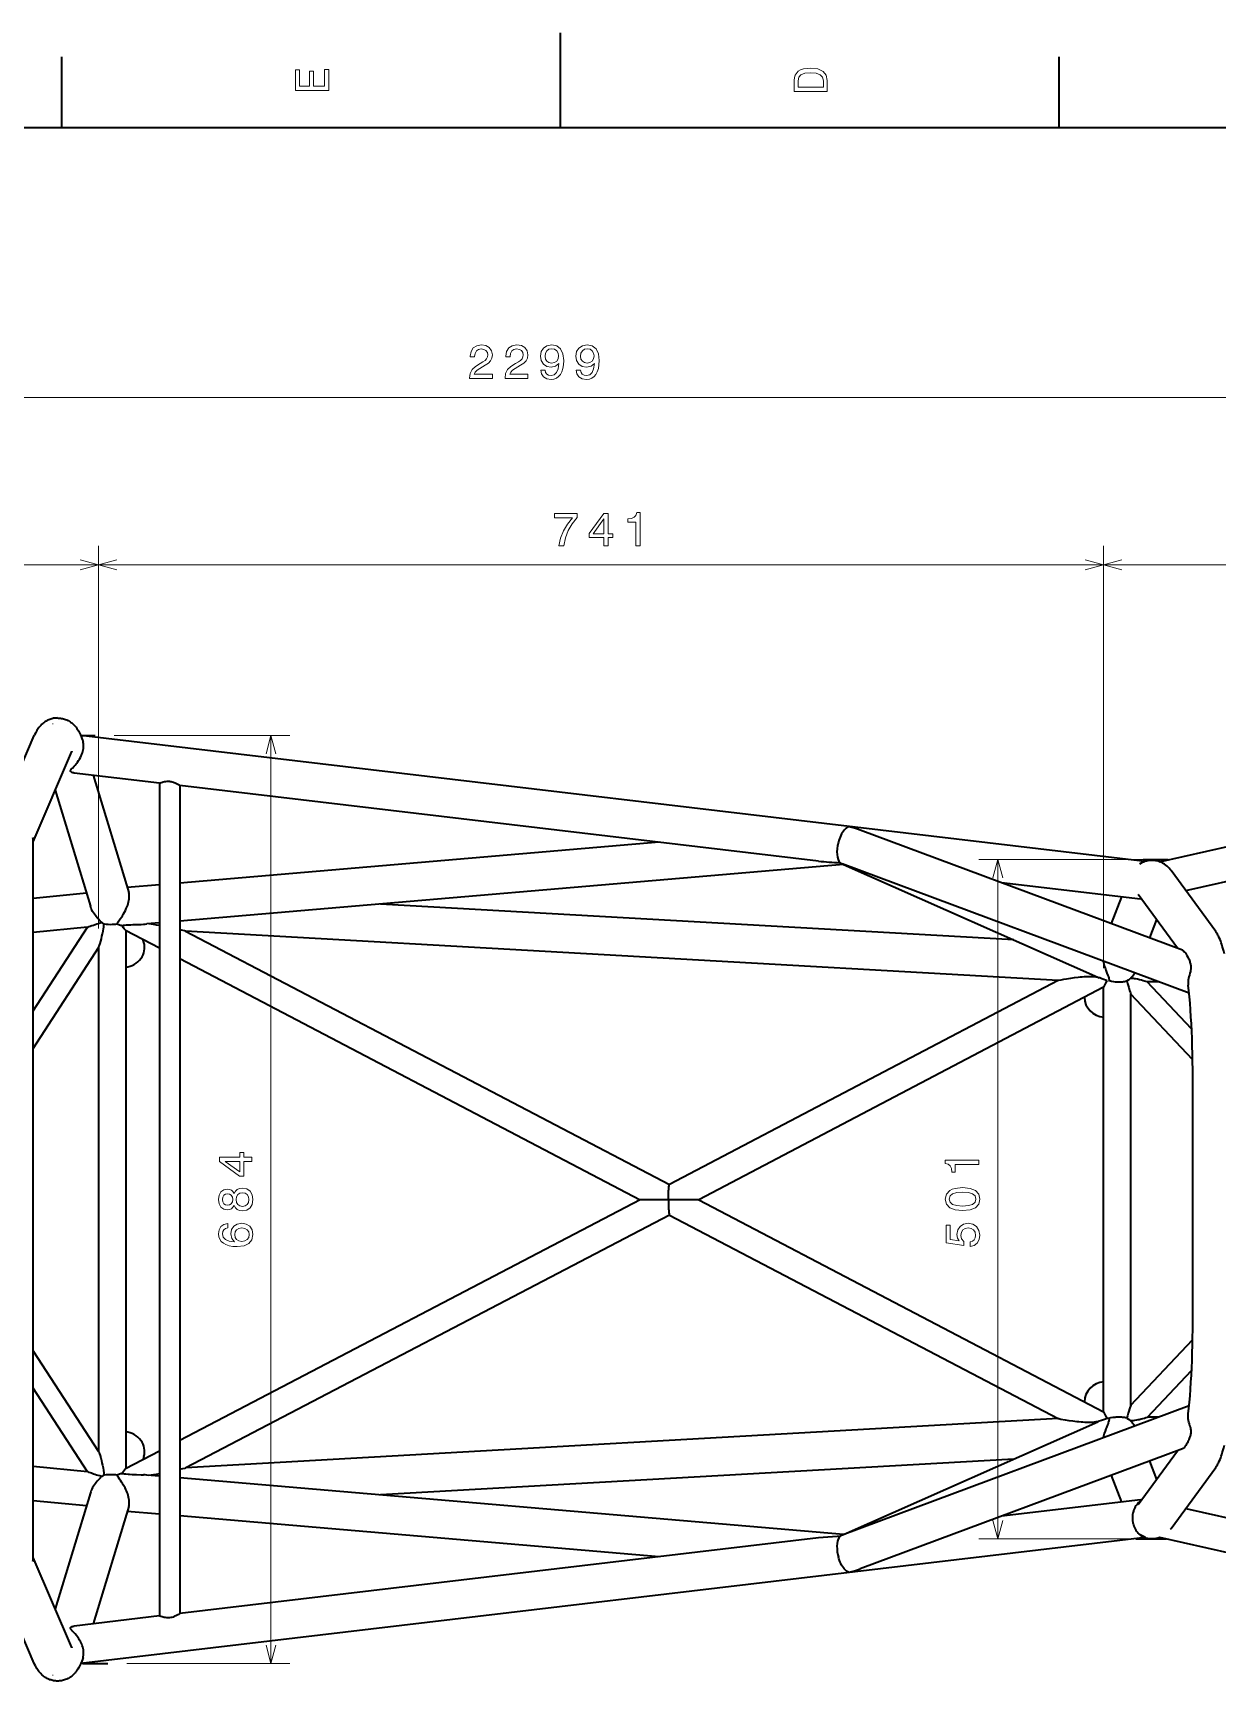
# Model space of a CAD drawing. Extents: x 0 to 420, y 0 to 297.
# Drawn here: x 154.4 to 279.1, y 123.4 to 297 of the extents above; entities that cross this region are included whole.
import ezdxf

# ---------------------------------------------------------------- set-up
doc = ezdxf.new("R2010")
doc.units = 0

msp = doc.modelspace()

# ---------------------------------------------------------------- linework, layer by layer
at = {"color": 7, "lineweight": 35, "ltscale": 0.25}
msp.add_line((210, 287), (210, 297), dxfattribs=at)
at = {"color": 7, "lineweight": 35, "ltscale": 0.1875}
for p, q in [((157.5, 287), (157.5, 294.5)), ((262.5, 287), (262.5, 294.5))]:
    msp.add_line(p, q, dxfattribs=at)
at = {"color": 7, "lineweight": 35}
for p, q in [((410, 287), (10, 287)), ((143.368027, 196.797501), (154.591263, 223.008408)), ((271.538483, 209.740616), (159.485641, 223.005051)), ((167.767807, 217.996796), (167.767807, 130.281616)), ((237.170181, 209.781097), (169.910248, 217.743088)), ((169.910675, 217.743256), (169.910675, 130.535156)), ((154.464813, 136.210907), (154.464813, 212.067505)), ((220.366592, 211.770248), (169.91069, 207.468445)), ((275.483734, 200.399643), (241.532578, 213.052216)), ((239.790863, 209.411835), (169.91069, 203.453934)), ((276.169678, 195.875259), (239.66275, 209.480301)), ((239.773438, 209.410339), (266.562714, 197.568375)), ((257.729095, 201.473221), (191.033798, 205.254868)), ((164.211578, 202.492508), (164.211578, 145.783859)), ((262.38501, 197.202805), (170.520325, 202.41156)), ((170.524109, 202.411346), (221.473801, 175.723694)), ((161.354431, 200.682251), (161.354431, 147.588486)), ((169.91069, 199.507294), (218.393509, 174.111786)), ((262.385956, 197.203308), (221.468872, 175.721115)), ((267.173706, 196.489975), (224.550568, 174.112076)), ((267.173706, 151.773148), (267.173706, 196.502747)), ((270.030853, 152.487579), (270.030853, 195.780045)), ((218.393524, 174.111786), (169.91069, 148.763535)), ((224.550552, 174.112076), (267.173706, 151.785904)), ((221.473953, 172.498245), (170.538895, 145.867905)), ((221.46904, 172.500809), (262.374359, 151.074448)), ((154.591263, 125.270012), (143.296234, 151.64859)), ((262.373413, 151.074951), (170.535126, 145.867691)), ((276.169678, 152.403152), (239.66275, 138.798111)), ((239.773438, 138.868073), (266.562714, 150.710037)), ((275.483734, 147.878769), (241.532562, 135.226196)), ((257.729034, 146.805191), (191.033905, 143.023544)), ((239.790863, 138.866577), (169.91069, 144.824478)), ((220.366516, 136.508163), (169.91069, 140.809967)), ((271.537567, 138.537674), (159.485626, 125.273369)), ((237.170181, 138.497314), (169.910248, 130.535324))]:
    msp.add_line(p, q, dxfattribs=at)
at = {"color": 7, "lineweight": 13}
for p, q in [((43.030865, 258.620422), (371.459412, 258.620422)), ((161.354431, 202.682251), (161.354431, 242.978455)), ((161.354431, 202.682251), (161.354431, 242.978455)), ((267.173706, 198.502747), (267.173706, 242.978699)), ((267.173706, 198.502747), (267.173706, 242.978455)), ((43.030865, 240.978455), (161.354431, 240.978455)), ((161.354431, 240.978455), (267.173706, 240.978455)), ((267.173706, 240.978699), (371.459412, 240.978699)), ((179.507675, 125.261993), (179.507675, 223.015884)), ((256.029907, 138.411682), (256.029907, 209.95311))]:
    msp.add_line(p, q, dxfattribs=at)
at = {"color": 7, "lineweight": 35, "ltscale": 0.035786}
msp.add_line((159.560822, 223.015884), (160.992249, 223.015884), dxfattribs=at)
at = {"color": 7, "lineweight": 35, "ltscale": 0.000799}
msp.add_line((159.706879, 222.402161), (159.716507, 222.371689), dxfattribs=at)
at = {"color": 7, "lineweight": 35, "ltscale": 1.8e-05}
msp.add_line((159.716614, 222.371338), (159.7164, 222.372025), dxfattribs=at)
at = {"color": 7, "lineweight": 13, "ltscale": 0.462886}
msp.add_line((162.992249, 223.015884), (181.507675, 223.015884), dxfattribs=at)
at = {"color": 7, "lineweight": 35, "ltscale": 0.258255}
for p, q in [((154.464813, 211.825226), (158.531021, 221.321472)), ((158.531021, 126.95694), (154.464813, 136.453186))]:
    msp.add_line(p, q, dxfattribs=at)
at = {"color": 7, "lineweight": 35, "ltscale": 0.000323}
msp.add_line((158.531021, 221.321472), (158.536057, 221.333359), dxfattribs=at)
at = {"color": 7, "lineweight": 35, "ltscale": 0.225814}
msp.add_line((167.767975, 217.996689), (158.79805, 219.058517), dxfattribs=at)
at = {"color": 7, "lineweight": 35, "ltscale": 0.322674}
msp.add_line((160.791412, 218.822479), (164.532532, 206.469604), dxfattribs=at)
at = {"color": 7, "lineweight": 35, "ltscale": 0.319311}
msp.add_line((156.788803, 217.252884), (160.490936, 205.028763), dxfattribs=at)
at = {"color": 7, "lineweight": 35, "ltscale": 5e-06}
msp.add_line((167.767807, 217.996796), (167.767975, 217.996689), dxfattribs=at)
at = {"color": 7, "lineweight": 35, "ltscale": 0.483066}
msp.add_line((273.070404, 209.709183), (291.918365, 213.965805), dxfattribs=at)
at = {"color": 7, "lineweight": 13, "ltscale": 0.448226}
msp.add_line((271.958954, 209.95311), (254.029907, 209.95311), dxfattribs=at)
at = {"color": 7, "lineweight": 35, "ltscale": 0.065794}
msp.add_line((271.327179, 209.95311), (273.958954, 209.95311), dxfattribs=at)
at = {"color": 7, "lineweight": 35, "ltscale": 0.199096}
for p, q in [((278.975525, 202.351807), (274.274841, 208.78038)), ((274.274841, 139.498032), (278.975525, 145.926605))]:
    msp.add_line(p, q, dxfattribs=at)
at = {"color": 7, "lineweight": 35, "ltscale": 0.279342}
for p, q in [((275.819061, 206.668564), (286.718231, 209.130035)), ((275.819061, 141.609848), (286.718231, 139.148376))]:
    msp.add_line(p, q, dxfattribs=at)
at = {"color": 7, "lineweight": 35, "ltscale": 0.085178}
for p, q in [((167.767822, 207.285751), (164.373016, 206.996307)), ((167.767822, 140.992661), (164.373016, 141.282104))]:
    msp.add_line(p, q, dxfattribs=at)
at = {"color": 7, "lineweight": 35, "ltscale": 0.368531}
msp.add_line((271.06601, 205.768616), (256.426971, 207.501541), dxfattribs=at)
at = {"color": 7, "lineweight": 35, "ltscale": 0.140974}
for p, q in [((160.078568, 206.390427), (154.464874, 205.85733)), ((160.078568, 141.887985), (154.464874, 142.421082))]:
    msp.add_line(p, q, dxfattribs=at)
at = {"color": 7, "lineweight": 35, "ltscale": 0.075158}
msp.add_line((269.042755, 206.008087), (267.969452, 203.19989), dxfattribs=at)
at = {"color": 7, "lineweight": 35, "ltscale": 0.175024}
for p, q in [((274.947662, 200.599411), (270.815338, 206.250717)), ((270.815338, 142.027695), (274.947662, 147.679016))]:
    msp.add_line(p, q, dxfattribs=at)
at = {"color": 7, "lineweight": 35, "ltscale": 0.001688}
msp.add_line((161.693466, 203.29747), (161.752884, 203.265381), dxfattribs=at)
at = {"color": 7, "lineweight": 35, "ltscale": 0.033597}
msp.add_line((167.767822, 203.27124), (166.428818, 203.157074), dxfattribs=at)
at = {"color": 7, "lineweight": 35, "ltscale": 0.0518}
msp.add_line((272.72525, 203.638748), (271.985535, 201.703308), dxfattribs=at)
at = {"color": 7, "lineweight": 35, "ltscale": 0.262653}
msp.add_line((154.464874, 193.99852), (160.182205, 202.812759), dxfattribs=at)
at = {"color": 7, "lineweight": 35, "ltscale": 0.143728}
msp.add_line((160.188248, 202.813339), (154.46489, 202.269836), dxfattribs=at)
at = {"color": 7, "lineweight": 35, "ltscale": 0.000825}
msp.add_line((163.820129, 202.996384), (163.853119, 202.997528), dxfattribs=at)
at = {"color": 7, "lineweight": 35, "ltscale": 0.000523}
msp.add_line((163.853088, 202.997528), (163.835052, 202.986954), dxfattribs=at)
at = {"color": 7, "lineweight": 35, "ltscale": 0.100685}
msp.add_line((164.200226, 202.498459), (167.767822, 200.62973), dxfattribs=at)
at = {"color": 7, "lineweight": 35, "ltscale": 0.00874}
msp.add_line((166.125961, 201.208191), (166.024628, 201.542801), dxfattribs=at)
at = {"color": 7, "lineweight": 35, "ltscale": 0.317284}
msp.add_line((154.464874, 190.060806), (161.371384, 200.708374), dxfattribs=at)
at = {"color": 7, "lineweight": 35, "ltscale": 0.001191}
msp.add_line((274.929993, 200.623749), (274.882355, 200.623871), dxfattribs=at)
at = {"color": 7, "lineweight": 35, "ltscale": 0.001094}
msp.add_line((267.506195, 197.180054), (267.544159, 197.201813), dxfattribs=at)
at = {"color": 7, "lineweight": 35, "ltscale": 0.000738}
msp.add_line((269.995148, 197.421204), (269.971802, 197.403137), dxfattribs=at)
at = {"color": 7, "lineweight": 35, "ltscale": 0.030734}
msp.add_line((272.998779, 197.057022), (271.769409, 197.060028), dxfattribs=at)
at = {"color": 7, "lineweight": 35, "ltscale": 0.170043}
msp.add_line((276.439209, 192.1147), (271.769409, 197.060028), dxfattribs=at)
at = {"color": 7, "lineweight": 35, "ltscale": 0.237081}
msp.add_line((276.541656, 188.88504), (270.030853, 195.780045), dxfattribs=at)
at = {"color": 7, "lineweight": 35, "ltscale": 0.321429}
for p, q in [((276.557159, 174.139206), (276.557159, 186.996353)), ((276.557159, 161.282059), (276.557159, 174.139206))]:
    msp.add_line(p, q, dxfattribs=at)
at = {"color": 7, "lineweight": 35, "ltscale": 0.073952}
msp.add_line((221.351593, 174.110611), (218.393524, 174.111786), dxfattribs=at)
at = {"color": 7, "lineweight": 35, "ltscale": 0.001609}
msp.add_line((221.351593, 174.110611), (221.351669, 174.174988), dxfattribs=at)
at = {"color": 7, "lineweight": 35, "ltscale": 0.003072}
msp.add_line((221.351593, 174.110611), (221.474457, 174.110672), dxfattribs=at)
at = {"color": 7, "lineweight": 35, "ltscale": 0.001606}
msp.add_line((221.351593, 174.110611), (221.351669, 174.046356), dxfattribs=at)
at = {"color": 7, "lineweight": 35, "ltscale": 0.076897}
msp.add_line((224.550568, 174.112076), (221.474686, 174.110672), dxfattribs=at)
at = {"color": 7, "lineweight": 35, "ltscale": 0.316806}
msp.add_line((161.371368, 147.562424), (154.464874, 158.187195), dxfattribs=at)
at = {"color": 7, "lineweight": 35, "ltscale": 0.236476}
msp.add_line((270.030853, 152.487579), (276.540894, 159.349976), dxfattribs=at)
at = {"color": 7, "lineweight": 35, "ltscale": 0.169162}
msp.add_line((271.780518, 151.218399), (276.437469, 156.12738), dxfattribs=at)
at = {"color": 7, "lineweight": 35, "ltscale": 0.262079}
msp.add_line((160.178314, 145.466019), (154.464874, 154.255417), dxfattribs=at)
at = {"color": 7, "lineweight": 35, "ltscale": 0.001154}
msp.add_line((267.50473, 151.099197), (267.544769, 151.076263), dxfattribs=at)
at = {"color": 7, "lineweight": 35, "ltscale": 0.03045}
msp.add_line((272.998505, 151.221375), (271.780518, 151.218399), dxfattribs=at)
at = {"color": 7, "lineweight": 35, "ltscale": 0.000625}
msp.add_line((269.995209, 150.857117), (269.975464, 150.872437), dxfattribs=at)
at = {"color": 7, "lineweight": 35, "ltscale": 0.100644}
msp.add_line((167.767822, 147.643188), (164.200241, 145.777939), dxfattribs=at)
at = {"color": 7, "lineweight": 35, "ltscale": 0.001199}
msp.add_line((274.929901, 147.654663), (274.881927, 147.654541), dxfattribs=at)
at = {"color": 7, "lineweight": 35, "ltscale": 0.14363}
msp.add_line((160.184357, 145.465439), (154.46489, 146.008575), dxfattribs=at)
at = {"color": 7, "lineweight": 35, "ltscale": 0.008858}
msp.add_line((166.125961, 147.070221), (166.02327, 146.73111), dxfattribs=at)
at = {"color": 7, "lineweight": 35, "ltscale": 0.051801}
msp.add_line((271.985504, 146.575134), (272.72525, 144.639664), dxfattribs=at)
at = {"color": 7, "lineweight": 35, "ltscale": 0.000927}
msp.add_line((163.820129, 145.282028), (163.857178, 145.280731), dxfattribs=at)
at = {"color": 7, "lineweight": 35, "ltscale": 0.000587}
msp.add_line((163.836899, 145.292603), (163.857147, 145.280731), dxfattribs=at)
at = {"color": 7, "lineweight": 35, "ltscale": 0.033569}
msp.add_line((167.767822, 145.007172), (166.429901, 145.121246), dxfattribs=at)
at = {"color": 7, "lineweight": 35, "ltscale": 0.075156}
msp.add_line((267.969482, 145.078445), (269.042755, 142.27034), dxfattribs=at)
at = {"color": 7, "lineweight": 35, "ltscale": 0.319296}
msp.add_line((160.490814, 143.249222), (156.788864, 131.025665), dxfattribs=at)
at = {"color": 7, "lineweight": 35, "ltscale": 0.368361}
msp.add_line((271.059113, 142.508972), (256.426849, 140.776855), dxfattribs=at)
at = {"color": 7, "lineweight": 35, "ltscale": 0.32269}
msp.add_line((164.532715, 141.809433), (160.791412, 129.455933), dxfattribs=at)
at = {"color": 7, "lineweight": 13, "ltscale": 0.44292}
msp.add_line((271.746704, 138.411682), (254.029907, 138.411682), dxfattribs=at)
at = {"color": 7, "lineweight": 35, "ltscale": 0.079343}
msp.add_line((270.572968, 138.411682), (273.746704, 138.411682), dxfattribs=at)
at = {"color": 7, "lineweight": 35, "ltscale": 0.473475}
msp.add_line((273.069305, 138.569489), (291.54303, 134.397354), dxfattribs=at)
at = {"color": 7, "lineweight": 35, "ltscale": 0.225813}
msp.add_line((167.767975, 130.281723), (158.798065, 129.21991), dxfattribs=at)
at = {"color": 7, "lineweight": 35, "ltscale": 0.000322}
msp.add_line((158.525909, 126.968765), (158.531021, 126.956947), dxfattribs=at)
at = {"color": 7, "lineweight": 35, "ltscale": 0.066405}
msp.add_line((159.67308, 125.261993), (162.3293, 125.261993), dxfattribs=at)
at = {"color": 7, "lineweight": 35, "ltscale": 0.000677}
msp.add_line((159.708405, 125.88089), (159.716507, 125.906723), dxfattribs=at)
at = {"color": 7, "lineweight": 13, "ltscale": 0.429459}
msp.add_line((164.3293, 125.261993), (181.507675, 125.261993), dxfattribs=at)
at = {"color": 7, "lineweight": 13}
for points in [[(185.583206, 290.940918), (185.583206, 293.159943), (185.159576, 293.159943), (185.159576, 291.404907), (183.974411, 291.404907), (183.974411, 292.968292), (183.555832, 292.968292), (183.555832, 291.404907), (182.506836, 291.404907), (182.506836, 293.119598), (182.083206, 293.119598), (182.083206, 290.940918)], [(234.583206, 291.994965), (234.583206, 290.829987), (238.083206, 290.829987), (238.083206, 291.994965), (237.97226, 292.544678), (237.634354, 292.953186), (237.084641, 293.205353), (236.333206, 293.296112), (235.566635, 293.215424), (235.264038, 293.114563), (235.021973, 292.973358), (234.694153, 292.56485), (234.613464, 292.297546)], [(235.001801, 291.959656), (235.077438, 292.342957), (235.309433, 292.605194), (235.722977, 292.761536), (236.333206, 292.811951), (236.923264, 292.7565), (237.336807, 292.600159), (237.583923, 292.332855), (237.664612, 291.959656), (237.664612, 291.299011), (235.001801, 291.299011)], [(200.410538, 260.620422), (202.816162, 260.620422), (202.816162, 261.054138), (200.914871, 261.054138), (201.020767, 261.291168), (201.202347, 261.487854), (201.762146, 261.845917), (202.059677, 261.997223), (202.392532, 262.214081), (202.629578, 262.466248), (202.765732, 262.763794), (202.816162, 263.101685), (202.730438, 263.52533), (202.493393, 263.858154), (202.130295, 264.069977), (201.66127, 264.14563), (201.177124, 264.059906), (200.80896, 263.822876), (200.571945, 263.444641), (200.491257, 262.945343), (200.491257, 262.874756), (200.95018, 262.874756), (200.95018, 262.9151), (200.99556, 263.258026), (201.131729, 263.510193), (201.348587, 263.67157), (201.636063, 263.727051), (201.928558, 263.676605), (202.145432, 263.550537), (202.286621, 263.353851), (202.337051, 263.10672), (202.301758, 262.874756), (202.205933, 262.67804), (202.044556, 262.506592), (201.822647, 262.355286), (201.525101, 262.193909), (201.030869, 261.881226), (200.682877, 261.54837), (200.47612, 261.144897), (200.410538, 260.635559)], [(204.146561, 260.620422), (206.552185, 260.620422), (206.552185, 261.054138), (204.650879, 261.054138), (204.75679, 261.291168), (204.938354, 261.487854), (205.498154, 261.845917), (205.7957, 261.997223), (206.12854, 262.214081), (206.365585, 262.466248), (206.501755, 262.763794), (206.552185, 263.101685), (206.466446, 263.52533), (206.229416, 263.858154), (205.866302, 264.069977), (205.397293, 264.14563), (204.913147, 264.059906), (204.544983, 263.822876), (204.307953, 263.444641), (204.227264, 262.945343), (204.227264, 262.874756), (204.686203, 262.874756), (204.686203, 262.9151), (204.731567, 263.258026), (204.867752, 263.510193), (205.084595, 263.67157), (205.37207, 263.727051), (205.664566, 263.676605), (205.881439, 263.550537), (206.022644, 263.353851), (206.073074, 263.10672), (206.037781, 262.874756), (205.941956, 262.67804), (205.780579, 262.506592), (205.55867, 262.355286), (205.261108, 262.193909), (204.766891, 261.881226), (204.4189, 261.54837), (204.212128, 261.144897), (204.146561, 260.635559)], [(207.902756, 261.487854), (207.978394, 261.089447), (208.195267, 260.781799), (208.538193, 260.590149), (208.992081, 260.519562), (209.289642, 260.554871), (209.556931, 260.64563), (209.783875, 260.801971), (209.975525, 261.023865), (210.126816, 261.30127), (210.237762, 261.644196), (210.303329, 262.037567), (210.328552, 262.491455), (210.242798, 263.202545), (209.995697, 263.722015), (209.60231, 264.034668), (209.062698, 264.14563), (208.568451, 264.054871), (208.195267, 263.812775), (207.953186, 263.439575), (207.872498, 262.970551), (207.953186, 262.48642), (208.190201, 262.118256), (208.543228, 261.886261), (208.992081, 261.810608), (209.466156, 261.906433), (209.824219, 262.198944), (209.74353, 261.63916), (209.582138, 261.240723), (209.335037, 261.003693), (208.997131, 260.92804), (208.734879, 260.963348), (208.543228, 261.07431), (208.41716, 261.250824), (208.366714, 261.487854)], [(211.638763, 261.487854), (211.714417, 261.089447), (211.931274, 260.781799), (212.274216, 260.590149), (212.728104, 260.519562), (213.02565, 260.554871), (213.292938, 260.64563), (213.519882, 260.801971), (213.711533, 261.023865), (213.862839, 261.30127), (213.97377, 261.644196), (214.039352, 262.037567), (214.06456, 262.491455), (213.978821, 263.202545), (213.731705, 263.722015), (213.338333, 264.034668), (212.798706, 264.14563), (212.304459, 264.054871), (211.931274, 263.812775), (211.689194, 263.439575), (211.608505, 262.970551), (211.689194, 262.48642), (211.926224, 262.118256), (212.279251, 261.886261), (212.728104, 261.810608), (213.202164, 261.906433), (213.560242, 262.198944), (213.479553, 261.63916), (213.318161, 261.240723), (213.071045, 261.003693), (212.733139, 260.92804), (212.470901, 260.963348), (212.279251, 261.07431), (212.153168, 261.250824), (212.102737, 261.487854)], [(208.361679, 262.975616), (208.412109, 263.288269), (208.553329, 263.5354), (208.775238, 263.691742), (209.062698, 263.747223), (209.360245, 263.691742), (209.587204, 263.5354), (209.728394, 263.293335), (209.783875, 262.980652), (209.728394, 262.662933), (209.587204, 262.425903), (209.355194, 262.279633), (209.047562, 262.229218), (208.770187, 262.279633), (208.553329, 262.425903), (208.412109, 262.657898)], [(212.097702, 262.975616), (212.148132, 263.288269), (212.289352, 263.5354), (212.511246, 263.691742), (212.798706, 263.747223), (213.096268, 263.691742), (213.323212, 263.5354), (213.464417, 263.293335), (213.519882, 262.980652), (213.464417, 262.662933), (213.323212, 262.425903), (213.091202, 262.279633), (212.783569, 262.229218), (212.506195, 262.279633), (212.289352, 262.425903), (212.148132, 262.657898)], [(217.909302, 242.978455), (218.36824, 242.978455), (218.36824, 246.503662), (218.025299, 246.503662), (217.934525, 246.19603), (217.75296, 245.989258), (217.475586, 245.868225), (217.0923, 245.827881), (217.0923, 245.469803), (217.909302, 245.469803)], [(209.827026, 242.978455), (210.336395, 242.978455), (210.502823, 243.810577), (210.795334, 244.58725), (211.208878, 245.308426), (211.748505, 245.984222), (211.748505, 246.402802), (209.347916, 246.402802), (209.347916, 245.943878), (211.264359, 245.943878), (210.709595, 245.263031), (210.291016, 244.551941), (209.998505, 243.795456)], [(214.541443, 242.978455), (214.995331, 242.978455), (214.995331, 243.845886), (215.494598, 243.845886), (215.494598, 244.249344), (214.995331, 244.249344), (214.995331, 246.402802), (214.536392, 246.402802), (213.00325, 244.289688), (213.00325, 243.845886), (214.541443, 243.845886)], [(213.42688, 244.249344), (214.541443, 245.817795), (214.541443, 244.249344)], [(177.507675, 178.152328), (177.507675, 178.606216), (176.640244, 178.606216), (176.640244, 179.105499), (176.236786, 179.105499), (176.236786, 178.606216), (174.083328, 178.606216), (174.083328, 178.147293), (176.196442, 176.614151), (176.640244, 176.614151), (176.640244, 178.152328)], [(176.236786, 177.037781), (174.668335, 178.152328), (176.236786, 178.152328)], [(254.029907, 177.827637), (254.029907, 178.286575), (250.5047, 178.286575), (250.5047, 177.943634), (250.812332, 177.852859), (251.019104, 177.67131), (251.140137, 177.393921), (251.180481, 177.010635), (251.538559, 177.010635), (251.538559, 177.827637)], [(175.621521, 173.51358), (175.762726, 173.256363), (175.959412, 173.079849), (176.206528, 172.968903), (176.504074, 172.933609), (176.952927, 173.014297), (177.300903, 173.246277), (177.522812, 173.624527), (177.608551, 174.138931), (177.522812, 174.6483), (177.300903, 175.026535), (176.952927, 175.25853), (176.504074, 175.344269), (176.206528, 175.303925), (175.959412, 175.198013), (175.762726, 175.016449), (175.621521, 174.764297), (175.500473, 174.966019), (175.334045, 175.107239), (175.132309, 175.192963), (174.885208, 175.223221), (174.52713, 175.142532), (174.23967, 174.930725), (174.05307, 174.587784), (173.982468, 174.138931), (174.05307, 173.685043), (174.23967, 173.342102), (174.52713, 173.125244), (174.885208, 173.049591), (175.132309, 173.074814), (175.334045, 173.160553)], [(252.320251, 172.96698), (253.112045, 173.042633), (253.67688, 173.279663), (254.019821, 173.657898), (254.130768, 174.182404), (254.019821, 174.701843), (253.67688, 175.080093), (253.112045, 175.312088), (252.320251, 175.392776), (251.533508, 175.312088), (251.22084, 175.216263), (250.963623, 175.080093), (250.620682, 174.701843), (250.5047, 174.182404), (250.620682, 173.657898), (250.968674, 173.279663), (251.533508, 173.042633)], [(174.925537, 173.528702), (174.703644, 173.569046), (174.532181, 173.690079), (174.42627, 173.881729), (174.385925, 174.138931), (174.42627, 174.391098), (174.532181, 174.582733), (174.703644, 174.703781), (174.925537, 174.749161), (175.152496, 174.703781), (175.32901, 174.582733), (175.445007, 174.391098), (175.480301, 174.138931), (175.439941, 173.881729), (175.32901, 173.690079), (175.152496, 173.569046)], [(176.493988, 173.417755), (176.226685, 173.463135), (176.024979, 173.60939), (175.893845, 173.836334), (175.848465, 174.138931), (175.893845, 174.436478), (176.024979, 174.663422), (176.226685, 174.809677), (176.493988, 174.860107), (176.781448, 174.809677), (176.998322, 174.663422), (177.139511, 174.436478), (177.184906, 174.138931), (177.139511, 173.836334), (176.998322, 173.60939), (176.781448, 173.463135)], [(252.320251, 173.451126), (251.710022, 173.49147), (251.271255, 173.617554), (251.014053, 173.844498), (250.923279, 174.182404), (251.014053, 174.515259), (251.271255, 174.742203), (251.710022, 174.868271), (252.320251, 174.90863), (252.935532, 174.868271), (253.374283, 174.742203), (253.6315, 174.515259), (253.717224, 174.182404), (253.6315, 173.844498), (253.374283, 173.617554), (252.935532, 173.49147)], [(174.95076, 171.613281), (174.542267, 171.517471), (174.23967, 171.295563), (174.048035, 170.952621), (173.982468, 170.50882), (174.017761, 170.211273), (174.113586, 169.954071), (174.269928, 169.727112), (174.491821, 169.535477), (174.769211, 169.384186), (175.107101, 169.273224), (175.505524, 169.202621), (175.954376, 169.182449), (176.670502, 169.263138), (177.189941, 169.510254), (177.50264, 169.908676), (177.608551, 170.453339), (177.517761, 170.942535), (177.280731, 171.315735), (176.907532, 171.557816), (176.433472, 171.643539), (175.954376, 171.557816), (175.586212, 171.325821), (175.354218, 170.967758), (175.273529, 170.523941), (175.37439, 170.044846), (175.66185, 169.686768), (175.107101, 169.762421), (174.708694, 169.923798), (174.471649, 170.170929), (174.390961, 170.513855), (174.43132, 170.766022), (174.537216, 170.957672), (174.71373, 171.08374), (174.95076, 171.149307)], [(176.438522, 171.154358), (176.756226, 171.098877), (176.998322, 170.957672), (177.159698, 170.730713), (177.210129, 170.448303), (177.159698, 170.150757), (177.003357, 169.923798), (176.761292, 169.777557), (176.443558, 169.732162), (176.13089, 169.782593), (175.893845, 169.923798), (175.742538, 170.155792), (175.687073, 170.468475), (175.742538, 170.740814), (175.888794, 170.957672), (176.125839, 171.098877)], [(253.117081, 169.195648), (253.53064, 169.30661), (253.853394, 169.553726), (254.05513, 169.91684), (254.130768, 170.380814), (254.039993, 170.890182), (253.792877, 171.288589), (253.399506, 171.540756), (252.895187, 171.636581), (252.426163, 171.550842), (252.058014, 171.308762), (251.820984, 170.930527), (251.735245, 170.44133), (251.795761, 170.063095), (251.962189, 169.770584), (251.019104, 169.911789), (251.019104, 171.444931), (250.60556, 171.444931), (250.60556, 169.573898), (252.461456, 169.296524), (252.461456, 169.699982), (252.224442, 169.992493), (252.138702, 170.365677), (252.194168, 170.688446), (252.35556, 170.935562), (252.602676, 171.091904), (252.92041, 171.147385), (253.238129, 171.091904), (253.485245, 170.930527), (253.641571, 170.683411), (253.697052, 170.365677), (253.661758, 170.098389), (253.545761, 169.891617), (253.364212, 169.740326), (253.117081, 169.664673)]]:
    msp.add_lwpolyline(points, close=True, dxfattribs=at)
for points in [[(159.422577, 240.460815), (161.354431, 240.978455), (159.422577, 241.496094)], [(163.286285, 241.496094), (161.354431, 240.978455), (163.286285, 240.460815)], [(265.241852, 240.460815), (267.173706, 240.978455), (265.241852, 241.496094)], [(269.10556, 241.496338), (267.173706, 240.978699), (269.10556, 240.46106)], [(180.025314, 221.08403), (179.507675, 223.015884), (178.990051, 221.08403)], [(256.547546, 208.021255), (256.029907, 209.95311), (255.512268, 208.021255)], [(255.512268, 140.343536), (256.029907, 138.411682), (256.547546, 140.343536)], [(178.990051, 127.193848), (179.507675, 125.261993), (180.025314, 127.193848)]]:
    msp.add_lwpolyline(points, dxfattribs=at)
at = {"color": 7, "lineweight": 35}
for points in [[(157.037613, 224.853485), (156.933762, 224.851196), (156.830109, 224.844315), (156.728088, 224.833054), (156.626663, 224.817368), (156.523727, 224.796768), (156.421814, 224.771652), (156.323395, 224.742783), (156.226334, 224.709732), (156.125397, 224.670319), (156.028, 224.627213), (155.933609, 224.580399), (155.84494, 224.531662), (155.747269, 224.472275), (155.656342, 224.41124), (155.569656, 224.347488), (155.489456, 224.283264), (155.386551, 224.19281), (155.267227, 224.075211), (155.160461, 223.956833), (155.069489, 223.84462), (154.988297, 223.734436), (154.915024, 223.625763), (154.848618, 223.518784), (154.774887, 223.389297), (154.708282, 223.26152), (154.619003, 223.072037), (154.591095, 223.007996)], [(157.037613, 224.853485), (157.143204, 224.85112), (157.24855, 224.84404), (157.35347, 224.83223), (157.457748, 224.81575), (157.562881, 224.794266), (157.666672, 224.768097), (157.767258, 224.73793), (157.868683, 224.702469), (158.006561, 224.645935), (158.137497, 224.582626), (158.254898, 224.51741), (158.352371, 224.456589), (158.44455, 224.393112), (158.531662, 224.327347), (158.61554, 224.258194), (158.710648, 224.17247), (158.795029, 224.088974), (158.875336, 224.002304), (158.982162, 223.875107), (159.067886, 223.761551), (159.144806, 223.649734), (159.246964, 223.484604), (159.315567, 223.361465), (159.391556, 223.21196), (159.459686, 223.064713), (159.522125, 222.917557), (159.60231, 222.709335), (159.672623, 222.507095), (159.716858, 222.369476)], [(158.79805, 219.058517), (158.712067, 219.071854), (158.629974, 219.091415), (158.55397, 219.117798), (158.503281, 219.142395), (158.460037, 219.171799), (158.442169, 219.1884), (158.427322, 219.206329), (158.417023, 219.223419), (158.409729, 219.241486), (158.405655, 219.260391), (158.404831, 219.280167), (158.407211, 219.300735), (158.412735, 219.32196), (158.424637, 219.351379), (158.441101, 219.381592), (158.462952, 219.414673), (158.516098, 219.482285), (158.597824, 219.573654), (158.779953, 219.768417), (158.884933, 219.884979), (158.989532, 220.007797), (159.068878, 220.106812), (159.14653, 220.209641), (159.253235, 220.36264), (159.35405, 220.52301), (159.447556, 220.690247), (159.532333, 220.863602), (159.571014, 220.952271), (159.606995, 221.042084), (159.659561, 221.191223), (159.703568, 221.342148), (159.738297, 221.493851), (159.763031, 221.645142), (159.771866, 221.724396), (159.777679, 221.802963), (159.780426, 221.878235), (159.780243, 221.952469), (159.774353, 222.063171), (159.761673, 222.170349), (159.74234, 222.273392), (159.716507, 222.371689)], [(167.767975, 217.996689), (167.768677, 217.99675), (167.77179, 217.997589), (167.794266, 218.0056), (167.936447, 218.05777), (168.081619, 218.104614), (168.165283, 218.127792), (168.295441, 218.157578), (168.435028, 218.180344), (168.57341, 218.192734), (168.644104, 218.194931), (168.715378, 218.194244), (168.810776, 218.188644), (168.905975, 218.177658), (169.000198, 218.161423), (169.117355, 218.13385), (169.230438, 218.099564), (169.31926, 218.067474), (169.404449, 218.032562), (169.48558, 217.995636), (169.56218, 217.957596), (169.699219, 217.882019), (169.834991, 217.797531), (169.905746, 217.747986), (169.91011, 217.744125), (169.910599, 217.743469), (169.910675, 217.743256)], [(240.352982, 213.39534), (240.313934, 213.383255), (240.281708, 213.371124), (240.22998, 213.347687), (240.183044, 213.322174), (240.098404, 213.26622), (240.014404, 213.198029), (239.93158, 213.118301), (239.850418, 213.027725), (239.771439, 212.927063), (239.678894, 212.792007), (239.590973, 212.644516), (239.508392, 212.486008), (239.431824, 212.317932), (239.361832, 212.141724), (239.299011, 211.958847), (239.243881, 211.770767)], [(272.258331, 209.853485), (272.146729, 209.85083), (272.03537, 209.842911), (271.92453, 209.829712), (271.814148, 209.811249), (271.702972, 209.78714), (271.594208, 209.758072), (271.488678, 209.724503), (271.378143, 209.683411), (271.26474, 209.634705), (271.157196, 209.58194), (271.054626, 209.525299), (270.956421, 209.464874)], [(271.142212, 209.571747), (271.141144, 209.571732), (271.137726, 209.570969), (271.117828, 209.56311), (271.038422, 209.520584), (270.992859, 209.491806)], [(271.512054, 209.730942), (271.430267, 209.711136), (271.334961, 209.679016), (271.232941, 209.635162), (271.123444, 209.577209), (271.013519, 209.506805)], [(274.274841, 208.78038), (274.173615, 208.911331), (274.064056, 209.037689), (273.94278, 209.161484), (273.853607, 209.243134), (273.726288, 209.347595), (273.594452, 209.442368), (273.500244, 209.502563), (273.370941, 209.575943), (273.285706, 209.618851), (273.197144, 209.659119), (273.069763, 209.709732), (272.923309, 209.757843), (272.772064, 209.796844), (272.66925, 209.817398), (272.56723, 209.833145), (272.4646, 209.844437), (272.361572, 209.851227), (272.258331, 209.853485)], [(161.693466, 203.29747), (161.644775, 203.353714), (161.536957, 203.470688), (161.329788, 203.691757), (161.222717, 203.811005), (161.116043, 203.936142), (161.017242, 204.059723), (160.921326, 204.188828), (160.824081, 204.331833), (160.732834, 204.48114), (160.649261, 204.636322), (160.610931, 204.715897), (160.575241, 204.796616), (160.529922, 204.911942), (160.490952, 205.028732)], [(163.315231, 203.170029), (163.327881, 203.204605), (163.344025, 203.239899), (163.369781, 203.287888), (163.43161, 203.387009), (163.496796, 203.482391), (163.639572, 203.68486), (163.794724, 203.911728), (163.872894, 204.032318), (163.98909, 204.222488), (164.089417, 204.400223), (164.186157, 204.587326), (164.277664, 204.783524), (164.361984, 204.988113)], [(164.361984, 204.988113), (164.41954, 205.147522), (164.470734, 205.310577), (164.514236, 205.475967), (164.548737, 205.641876), (164.572571, 205.802917), (164.585541, 205.959839), (164.587753, 206.035797), (164.587067, 206.109619), (164.578156, 206.240067), (164.559723, 206.360474), (164.532501, 206.469711)], [(160.188263, 202.813339), (160.196426, 202.81485), (160.224136, 202.823135), (160.264694, 202.837402), (160.37114, 202.877777), (160.660095, 202.989426), (160.819656, 203.048752), (160.993118, 203.109909), (161.171249, 203.167938), (161.353745, 203.221069), (161.522339, 203.263153), (161.693466, 203.29747)], [(161.371384, 200.708374), (161.385345, 200.735077), (161.39592, 200.759689), (161.418625, 200.819382), (161.449463, 200.909378), (161.511765, 201.109512), (161.580673, 201.350464), (161.648376, 201.604782), (161.712646, 201.864151), (161.773315, 202.130157), (161.828461, 202.399063), (161.876587, 202.67215), (161.897141, 202.809662), (161.914734, 202.947769), (161.926392, 203.059525), (161.935394, 203.171646)], [(163.315216, 203.169998), (163.550156, 203.082504), (163.662155, 203.043884), (163.742767, 203.018326), (163.819809, 202.996384)], [(163.853088, 202.997528), (163.981934, 203.017822), (164.118347, 203.035126), (164.282303, 203.051483), (164.450302, 203.064438), (164.747528, 203.080963), (164.948578, 203.089188), (165.355881, 203.102859), (165.830765, 203.12027), (166.069336, 203.13208)], [(167.767776, 202.991287), (167.452332, 203.049103), (167.136063, 203.103516), (166.898758, 203.141571), (166.660873, 203.176895)], [(164.200226, 202.498459), (164.191681, 202.504288), (164.168167, 202.527039), (164.137512, 202.562592), (164.061768, 202.661087), (163.990219, 202.760681), (163.835052, 202.986954)], [(170.52034, 202.41156), (170.499603, 202.414688), (170.412674, 202.43222), (170.070755, 202.507004), (169.910675, 202.542511)], [(279.883942, 200.005173), (279.812897, 200.308426), (279.735168, 200.607864), (279.671112, 200.83287), (279.616577, 201.009064), (279.55896, 201.181503), (279.497498, 201.351074), (279.427063, 201.528641), (279.347015, 201.711212), (279.257599, 201.893555), (279.207672, 201.986603), (279.155212, 202.078278), (279.068695, 202.217209), (278.975525, 202.351807)], [(275.483734, 200.399643), (275.506348, 200.389465), (275.529877, 200.375702), (275.579132, 200.338226), (275.63089, 200.288727), (275.703888, 200.20488), (275.779694, 200.103317), (275.857727, 199.985352), (275.937469, 199.851746), (276.033081, 199.673676), (276.08078, 199.576538), (276.127899, 199.474014), (276.199493, 199.301208), (276.233368, 199.208862), (276.265381, 199.111511), (276.289581, 199.027664), (276.31131, 198.939575), (276.325562, 198.869736), (276.337402, 198.797012), (276.347412, 198.708832), (276.352509, 198.61615), (276.351135, 198.503326), (276.340973, 198.384125), (276.32193, 198.259674), (276.303162, 198.166595), (276.257111, 197.977051)], [(267.117889, 199.248596), (267.153931, 199.097427), (267.192383, 198.951828), (267.23175, 198.814957), (267.272491, 198.683136), (267.357208, 198.432312), (267.413513, 198.278305), (267.526154, 197.989334), (267.630341, 197.729782), (267.676361, 197.608887), (267.7146, 197.494064), (267.729126, 197.439438), (267.738861, 197.38974), (267.743378, 197.342377), (267.742737, 197.313309), (267.738586, 197.285782), (267.730469, 197.260773), (267.717682, 197.23819), (267.699463, 197.218399), (267.675568, 197.202316)], [(269.995087, 197.421173), (270.137115, 197.581772), (270.210785, 197.66777), (270.32196, 197.804276), (270.395386, 197.900375), (270.467224, 198.000366)], [(276.257111, 197.977051), (276.204437, 197.778351), (276.15451, 197.579697), (276.11734, 197.405838), (276.089172, 197.23291), (276.079132, 197.147018), (276.072052, 197.061646), (276.067383, 196.938156), (276.069916, 196.81636), (276.080017, 196.696686)], [(266.178284, 197.580856), (266.049225, 197.589294), (265.920166, 197.59465), (265.76947, 197.597427), (265.61908, 197.596924), (265.341003, 197.588715), (265.12677, 197.57695), (264.913513, 197.561356), (264.702393, 197.542633), (264.492645, 197.521271), (264.076782, 197.472061), (263.670013, 197.416763), (263.275238, 197.357544), (262.963348, 197.307388), (262.671417, 197.257675), (262.455261, 197.218307), (262.396942, 197.20636), (262.38797, 197.204056), (262.385956, 197.203308)], [(266.716431, 197.502258), (266.556396, 197.534225), (266.394806, 197.558609), (266.232483, 197.576294), (266.178284, 197.580856)], [(267.377777, 197.25563), (267.183716, 197.32518), (266.985809, 197.397125), (266.785126, 197.474319), (266.716431, 197.502258)], [(267.675629, 197.202271), (267.897156, 197.155228), (268.015167, 197.132614), (268.199371, 197.102585), (268.398987, 197.078491), (268.602264, 197.063889)], [(268.602264, 197.063889), (268.75354, 197.059921), (268.903717, 197.062073), (269.051453, 197.070328), (269.158478, 197.080276), (269.262726, 197.093277), (269.365692, 197.109375), (269.464355, 197.12793), (269.632019, 197.166397)], [(269.632111, 197.166412), (269.78299, 197.266556), (269.858948, 197.319656), (269.971802, 197.403137)], [(269.632111, 197.166412), (269.664337, 197.022507), (269.699219, 196.88028), (269.753052, 196.678085), (269.809662, 196.480103), (269.905579, 196.165848), (269.991516, 195.898911), (270.030853, 195.780045)], [(271.769409, 197.060028), (271.631317, 197.10228), (271.345337, 197.185013), (271.156097, 197.235611), (270.958405, 197.284134), (270.748535, 197.329865), (270.533752, 197.369171), (270.424713, 197.385651), (270.314697, 197.399567), (270.155487, 197.414169), (269.995148, 197.421204)], [(276.557159, 186.996353), (276.554169, 187.828049), (276.545135, 188.65657), (276.530182, 189.478806), (276.509308, 190.291656), (276.482635, 191.092087), (276.450256, 191.877075), (276.412354, 192.643661), (276.369049, 193.388947), (276.320587, 194.110092), (276.267151, 194.80423), (276.209015, 195.468521), (276.146545, 196.10025), (276.080017, 196.696762)], [(221.351669, 174.174988), (221.355896, 174.543381), (221.366913, 174.898453), (221.375107, 175.066528), (221.385193, 175.22496), (221.396744, 175.364868), (221.410202, 175.48912), (221.425491, 175.592438), (221.438049, 175.652603), (221.45134, 175.695251), (221.462967, 175.716141), (221.468872, 175.721115)], [(221.351669, 174.046356), (221.355942, 173.678024), (221.366989, 173.323013), (221.375198, 173.154984), (221.385315, 172.996613), (221.396866, 172.856766), (221.410339, 172.73259), (221.425644, 172.629349), (221.438202, 172.569229), (221.451492, 172.526642), (221.463135, 172.505768), (221.46904, 172.500824)], [(276.080017, 151.581696), (276.146545, 152.178192), (276.209015, 152.809921), (276.267151, 153.474228), (276.320587, 154.168381), (276.369049, 154.889511), (276.412354, 155.634781), (276.450256, 156.401352), (276.482635, 157.18634), (276.509308, 157.986771), (276.530182, 158.799606), (276.545135, 159.621841), (276.554169, 160.450363), (276.557159, 161.282059)], [(262.374359, 151.074448), (262.376404, 151.073685), (262.38562, 151.071335), (262.445343, 151.059158), (262.657898, 151.020554), (263.140472, 150.939987), (263.525787, 150.880768), (263.928162, 150.824173), (264.337341, 150.773163), (264.579102, 150.746826), (264.822632, 150.723724), (265.001251, 150.70932), (265.180511, 150.697357), (265.36026, 150.688248), (265.540619, 150.682434), (265.690674, 150.680527), (265.841064, 150.681671), (266.007111, 150.686996), (266.173248, 150.697266)], [(267.370483, 151.02037), (267.157379, 150.943924), (266.939972, 150.864212), (266.720062, 150.777679)], [(267.675568, 151.076111), (267.703308, 151.056564), (267.723114, 151.032013), (267.735687, 151.003479), (267.740997, 150.980057), (267.743317, 150.955276), (267.742371, 150.918121), (267.737305, 150.879074), (267.729034, 150.838608), (267.705292, 150.753998), (267.666443, 150.642578), (267.636932, 150.565369), (267.572266, 150.403549), (267.462555, 150.128357), (267.406586, 149.981552), (267.323578, 149.749725), (267.24118, 149.494736), (267.201874, 149.360519), (267.164276, 149.221481), (267.117889, 149.029816)], [(268.602264, 151.214523), (268.489868, 151.207733), (268.378204, 151.197845), (268.258118, 151.183884), (268.140137, 151.166946), (267.921844, 151.128098), (267.675537, 151.076126)], [(269.633301, 151.111694), (269.458984, 151.151581), (269.360443, 151.169937), (269.25766, 151.185852), (269.160767, 151.197876), (269.061432, 151.207291), (268.910614, 151.216095), (268.75705, 151.218506), (268.602264, 151.214523)], [(270.030853, 152.487579), (269.903442, 152.096252), (269.832092, 151.865051), (269.761688, 151.623291), (269.694031, 151.370346), (269.662628, 151.241684), (269.633423, 151.111664)], [(269.633423, 151.111664), (269.785095, 151.010666), (269.861664, 150.956955), (269.975464, 150.872437)], [(269.995209, 150.857117), (270.106232, 150.86087), (270.216858, 150.868469), (270.332428, 150.880081), (270.447083, 150.894882), (270.667755, 150.931305), (270.798645, 150.957138), (270.92749, 150.985168), (271.109161, 151.028564), (271.28479, 151.074219), (271.465271, 151.124344), (271.626648, 151.171555), (271.780518, 151.218399)], [(276.25708, 150.301361), (276.204407, 150.500061), (276.15451, 150.698715), (276.11734, 150.872559), (276.089172, 151.045486), (276.079132, 151.131363), (276.072052, 151.216751), (276.067383, 151.340225), (276.069916, 151.462006), (276.080017, 151.581696)], [(266.720062, 150.777679), (266.625458, 150.757538), (266.530151, 150.740204), (266.338348, 150.713211), (266.173248, 150.697266)], [(270.467224, 150.27803), (270.404633, 150.365494), (270.34082, 150.449982), (270.254578, 150.557999), (270.196869, 150.627121), (270.082855, 150.758469), (269.995209, 150.857117)], [(276.25708, 150.301361), (276.293457, 150.154846), (276.309418, 150.082428), (276.332428, 149.956421), (276.347076, 149.835052), (276.352844, 149.719284), (276.351074, 149.624191), (276.343964, 149.533997), (276.328705, 149.426239), (276.308075, 149.3246), (276.286774, 149.240311), (276.263153, 149.159683), (276.230133, 149.060303), (276.195129, 148.965866), (276.146149, 148.846191), (276.095734, 148.733627), (276.04425, 148.626923), (275.992401, 148.526459), (275.902618, 148.366638), (275.814423, 148.226013), (275.728729, 148.105347), (275.685059, 148.050522), (275.642426, 148.001907), (275.604767, 147.963562), (275.568268, 147.931046), (275.524719, 147.89946), (275.483734, 147.878769)], [(161.371368, 147.562424), (161.38533, 147.535767), (161.39595, 147.511108), (161.418671, 147.451462), (161.449554, 147.361496), (161.511902, 147.161514), (161.581268, 146.91925), (161.648041, 146.668854), (161.712677, 146.408539), (161.773026, 146.144501), (161.828323, 145.875458), (161.876328, 145.603683), (161.911255, 145.356171), (161.924835, 145.231659), (161.935165, 145.10672)], [(278.975525, 145.926605), (279.068695, 146.061172), (279.155182, 146.200089), (279.207977, 146.292358), (279.258209, 146.386032), (279.347504, 146.568207), (279.42749, 146.750717), (279.497711, 146.927902), (279.559113, 147.097275), (279.616669, 147.269531), (279.671112, 147.445511), (279.735046, 147.67009), (279.812866, 147.969772), (279.883911, 148.272949)], [(169.910645, 145.733627), (170.222031, 145.802505), (170.478088, 145.857529), (170.523788, 145.86618), (170.535126, 145.867691)], [(161.693329, 144.980774), (161.597076, 144.998856), (161.501465, 145.019699), (161.312714, 145.068146), (161.127991, 145.123413), (160.950668, 145.182297), (160.835403, 145.223068), (160.613266, 145.305832), (160.360535, 145.403656), (160.259094, 145.442017), (160.199921, 145.46199), (160.184357, 145.465439)], [(161.693329, 144.980774), (161.644623, 144.92453), (161.536774, 144.80751), (161.329651, 144.586502), (161.22261, 144.4673), (161.115997, 144.342194), (161.017166, 144.218597), (160.921234, 144.089478), (160.824036, 143.946487), (160.732803, 143.797195), (160.649231, 143.642029), (160.610916, 143.562469), (160.575226, 143.48175), (160.529892, 143.366455), (160.490952, 143.24968)], [(163.819809, 145.282028), (163.742722, 145.260071), (163.662094, 145.234512), (163.550201, 145.195923), (163.315216, 145.108414)], [(164.361984, 143.290298), (164.295242, 143.454468), (164.223755, 143.613159), (164.148499, 143.766098), (164.090073, 143.876999), (164.030304, 143.98465), (163.960938, 144.103363), (163.890701, 144.217865), (163.782578, 144.384949), (163.674957, 144.542923), (163.563095, 144.701889), (163.458405, 144.851593), (163.391464, 144.954041), (163.362396, 145.003601), (163.343231, 145.040131), (163.32695, 145.07608), (163.315231, 145.108383)], [(163.857147, 145.280731), (164.043488, 145.252808), (164.242386, 145.230957), (164.45723, 145.213852), (164.603394, 145.204941), (164.900558, 145.191254), (165.362457, 145.175446), (165.829544, 145.158218), (166.07486, 145.146011)], [(166.663879, 145.101257), (166.900681, 145.136322), (167.136902, 145.174072), (167.452713, 145.228241), (167.767776, 145.285812)], [(164.532501, 141.808701), (164.560226, 141.920441), (164.57872, 142.043655), (164.58728, 142.177124), (164.585526, 142.319199), (164.573456, 142.467758), (164.549789, 142.630554), (164.51593, 142.795258), (164.473175, 142.959381), (164.420959, 143.126709), (164.361984, 143.290298)], [(271.059113, 142.508972), (271.083984, 142.510742), (271.103027, 142.509308), (271.115204, 142.504395), (271.119476, 142.498306), (271.119476, 142.490204), (271.116486, 142.4823), (271.103333, 142.463028), (271.082184, 142.439697), (271.023987, 142.383896), (270.933319, 142.298859), (270.857361, 142.22345), (270.779755, 142.140091), (270.71579, 142.065216), (270.653076, 141.985199), (270.580139, 141.881927), (270.510986, 141.771164), (270.446655, 141.653015), (270.388031, 141.527679), (270.330688, 141.380508), (270.30545, 141.303986), (270.282684, 141.225647), (270.253387, 141.105011), (270.230316, 140.981049), (270.213776, 140.854355), (270.203979, 140.725571), (270.201538, 140.560349), (270.210388, 140.394547)], [(270.210388, 140.394547), (270.222931, 140.281403), (270.24057, 140.16925), (270.263214, 140.058563), (270.283356, 139.976776), (270.306122, 139.896255), (270.3591, 139.739594), (270.421295, 139.589783), (270.488831, 139.453369), (270.563141, 139.324905), (270.643402, 139.204956), (270.72876, 139.094009), (270.818268, 138.992447), (270.917145, 138.894974), (271.018524, 138.808701), (271.121307, 138.733749), (271.216034, 138.674789), (271.308777, 138.625946), (271.397186, 138.587448)], [(271.57251, 138.541824), (271.576691, 138.542816), (271.577942, 138.54361), (271.578522, 138.544327), (271.578735, 138.545151), (271.578522, 138.546417), (271.576263, 138.5495), (271.55542, 138.562943), (271.526642, 138.577103), (271.446014, 138.613174), (271.303741, 138.678223), (271.226379, 138.716385), (271.10672, 138.780426), (271.010284, 138.837021), (270.913452, 138.898819)], [(239.431213, 138.670013), (239.114044, 138.656464), (238.625839, 138.629074), (238.139099, 138.593658), (237.653931, 138.549896), (237.170181, 138.497314)], [(271.397186, 138.587448), (271.486542, 138.557175), (271.524017, 138.547745), (271.553833, 138.542511), (271.57251, 138.541824)], [(240.352982, 134.883072), (240.313934, 134.895157), (240.281708, 134.907288), (240.22998, 134.930725), (240.183044, 134.956238), (240.098419, 135.012192), (240.014404, 135.080383), (239.93158, 135.16011), (239.850433, 135.250687), (239.771439, 135.351349), (239.678894, 135.486404), (239.590973, 135.633896), (239.508408, 135.792389), (239.431824, 135.96048), (239.361832, 136.136688), (239.299011, 136.319565), (239.243881, 136.507645)], [(169.910675, 130.535156), (169.910629, 130.535019), (169.91037, 130.534607), (169.908081, 130.532379), (169.88797, 130.51712), (169.769775, 130.439041), (169.64032, 130.362732), (169.565399, 130.322479), (169.484833, 130.28241), (169.399231, 130.243591), (169.309067, 130.207016), (169.193161, 130.166718), (169.072067, 130.132919), (168.94693, 130.107147), (168.819214, 130.09053), (168.748215, 130.085495), (168.677338, 130.083435), (168.606934, 130.08429), (168.537354, 130.087891), (168.401764, 130.102585), (168.272797, 130.125443), (168.139465, 130.157471), (168.057983, 130.180878), (167.91803, 130.227112), (167.793945, 130.272919), (167.769592, 130.281448), (167.768311, 130.281723), (167.767975, 130.281723)], [(159.582321, 127.298782), (159.515442, 127.451454), (159.441254, 127.600105), (159.360703, 127.744148), (159.274643, 127.883148), (159.213394, 127.974693), (159.150238, 128.063675), (159.019547, 128.233795), (158.885101, 128.393234), (158.819107, 128.467163), (158.688705, 128.607819), (158.582321, 128.721542), (158.533386, 128.776016), (158.499451, 128.816132), (158.468781, 128.855637), (158.443695, 128.892578), (158.423843, 128.928757), (158.410934, 128.962296), (158.405014, 128.994461), (158.406464, 129.023361), (158.414841, 129.050415), (158.429733, 129.075378), (158.453598, 129.101074), (158.483475, 129.123886), (158.512466, 129.141068), (158.544144, 129.156403), (158.613602, 129.182098), (158.688828, 129.201782), (158.742767, 129.212082), (158.798065, 129.21991)], [(159.716507, 125.906723), (159.746918, 126.026138), (159.767776, 126.152283), (159.778839, 126.284073), (159.779968, 126.420395), (159.771301, 126.560089), (159.753067, 126.701942), (159.723969, 126.852394), (159.685349, 127.002716), (159.637878, 127.151825), (159.582321, 127.298782)], [(157.037613, 123.424927), (156.933762, 123.427223), (156.830109, 123.43409), (156.728088, 123.445358), (156.626663, 123.461052), (156.523727, 123.481636), (156.421814, 123.50676), (156.323395, 123.535622), (156.226334, 123.56868), (156.125397, 123.608093), (156.028, 123.651199), (155.933609, 123.698021), (155.84494, 123.746758), (155.747269, 123.806145), (155.656342, 123.86718), (155.569656, 123.930931), (155.489456, 123.995148), (155.386551, 124.085602), (155.267227, 124.203201), (155.160461, 124.321571), (155.069489, 124.433792), (154.988297, 124.543976), (154.915024, 124.652657), (154.848618, 124.759636), (154.774887, 124.889107), (154.708282, 125.016899), (154.619003, 125.206383), (154.591095, 125.270416)], [(159.716751, 125.908615), (159.649765, 125.703476), (159.577332, 125.50177), (159.491486, 125.287094), (159.426361, 125.140038), (159.354843, 124.992409), (159.279404, 124.850723), (159.180527, 124.684143), (159.106979, 124.572456), (159.026138, 124.460213), (158.935242, 124.345596), (158.874725, 124.275452), (158.794891, 124.189331), (158.710052, 124.105423), (158.615463, 124.020187), (158.531097, 123.950638), (158.444397, 123.885201), (158.352005, 123.821587), (158.254547, 123.760803), (158.13707, 123.69558), (158.006165, 123.632301), (157.868454, 123.575867), (157.767227, 123.540474), (157.666443, 123.510254), (157.562836, 123.484138), (157.457611, 123.462631), (157.353439, 123.446175), (157.24852, 123.434372), (157.143173, 123.427284), (157.037613, 123.424927)]]:
    msp.add_lwpolyline(points, dxfattribs=at)
at = {"color": 7, "lineweight": 13}
for centre, start, end in [((156.489639, 222.027435), 88.136051, 89.999422), ((156.489639, 126.250977), 270.000578, 271.863949)]:
    msp.add_arc(centre, 2.198522, start, end, dxfattribs=at)
at = {"color": 7, "lineweight": 35}
for centre, radius, start, end in [((159.044464, 221.104736), 0.557314, 154.353341, 157.114951), ((153.228088, 212.066467), 1.236737, 0.048368, 9.22368), ((238.581909, 205.103271), 8.479014, 69.63496, 77.943564), ((239.988129, 210.340775), 0.920001, 232.748221, 249.297783), ((239.781708, 209.501083), 0.089747, 275.812167, 296.673075), ((165.275314, 209.902069), 7.513537, 242.042797, 243.607525), ((162.608444, 207.403183), 4.284758, 260.963616, 272.334768), ((162.55899, 208.535782), 5.418673, 272.369308, 278.022096), ((165.386429, 215.579788), 12.466401, 273.140225, 274.796395), ((269.965942, 205.268829), 8.418966, 246.156886, 247.295704), ((270.417938, 206.460815), 9.694231, 251.722944, 252.759972), ((266.173859, 195.06575), 2.498994, 57.784056, 61.199759), ((270.416809, 141.821136), 9.690514, 107.240288, 108.322695), ((266.171631, 153.212997), 2.498979, 298.668631, 302.237582), ((267.607819, 149.397583), 1.679891, 87.690067, 92.151102), ((269.967438, 143.006134), 8.422728, 112.677733, 113.842922), ((165.00943, 138.904984), 6.921855, 116.368023, 118.625264), ((162.608444, 140.875137), 4.284858, 87.665335, 99.039389), ((162.558929, 139.741928), 5.419379, 81.978273, 87.63033), ((165.385727, 132.682739), 12.482278, 85.201508, 86.835193), ((239.781708, 138.777328), 0.089747, 63.326939, 84.187833), ((271.797852, 141.307632), 3.067599, 321.808523, 323.849742), ((239.988129, 137.937637), 0.920006, 110.703139, 127.251752), ((272.259521, 140.792511), 2.367605, 248.589656, 269.97114), ((272.257111, 140.792923), 2.368021, 270.029818, 290.556538), ((273.050629, 138.657196), 0.089767, 282.008734, 294.082363), ((153.228088, 136.211945), 1.236737, 350.77632, 359.951632), ((243.473953, 137.644409), 4.380151, 192.147855, 195.042121), ((238.582077, 143.174286), 8.478155, 282.056531, 290.365839), ((159.044464, 127.173676), 0.557312, 202.885049, 205.646645)]:
    msp.add_arc(centre, radius, start, end, dxfattribs=at)
for centre, major_axis, ratio, start_param, end_param in [((240.113724, 211.446609), (-0.472778, -1.954941), 0.458935, 4.6573578739, 6.0298816692), ((240.207306, 211.527939), (7.773193, -0.103577), 0.249394, 4.3143027357, 4.615703129), ((164.075104, 200.587082), (2.050873, 0.621109), 0.920791, 4.5045729908, 6.2831841782), ((268.601379, 198.852051), (-1.424835, -2.357361), 0.038202, 5.5236829931, 6.2200730923), ((267.275299, 195.381607), (2.001648, -0.76503), 0.945637, 3.5039335166, 5.0114503422), ((267.275299, 152.896805), (2.001648, 0.76503), 0.945637, 1.2717383027, 2.7816802285), ((268.600342, 149.42804), (1.423798, -2.353165), 0.038234, 3.2043660926, 3.8997536324), ((164.075104, 147.69133), (2.050873, -0.621109), 0.920791, 6.2831819314, 8.0617527365), ((162.785141, 143.428589), (-1.423584, -2.350586), 0.038253, 3.204668848, 3.8201837012), ((240.113754, 136.831772), (0.472809, -1.954987), 0.458939, 3.3948495856, 4.6573402586)]:
    msp.add_ellipse(centre, major_axis=major_axis, ratio=ratio, start_param=start_param, end_param=end_param, dxfattribs=at)

doc.saveas('drawing.dxf')
